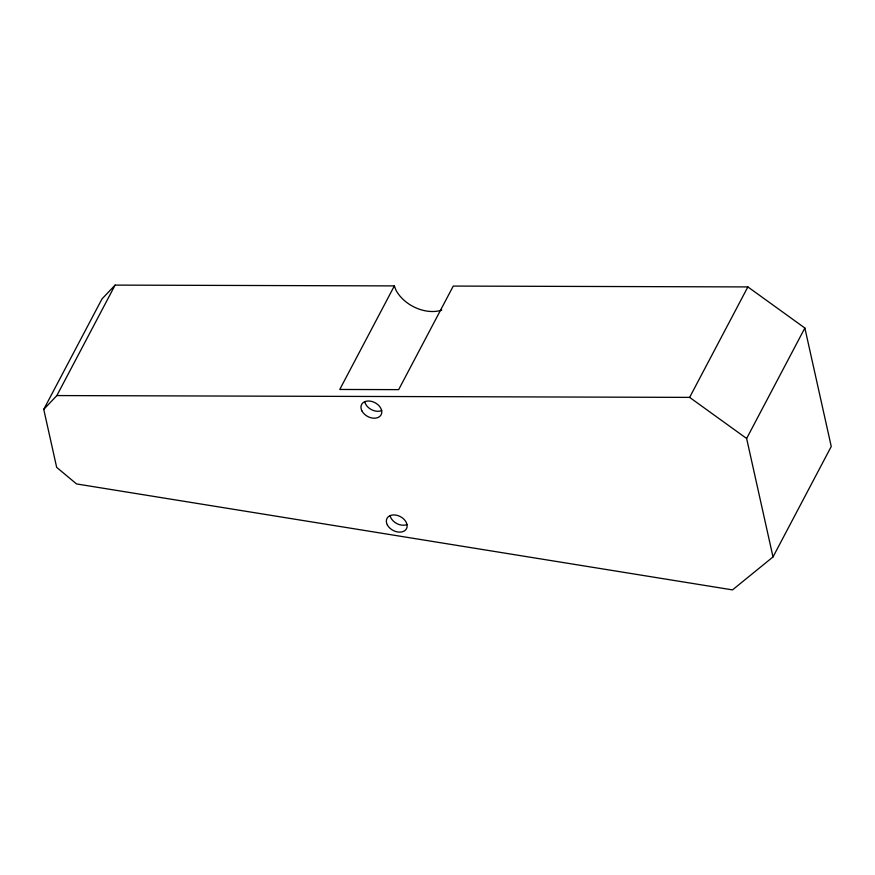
<?xml version="1.0" encoding="UTF-8"?>
<svg xmlns="http://www.w3.org/2000/svg" width="875" height="875" viewBox="0 0 875 875"><rect width="100%" height="100%" fill="white"/><g stroke="black" fill="none" stroke-linecap="round" stroke-linejoin="round"><path stroke-width="1.31" d="M394.363 285.906L339.762 389.462L398.661 389.637L453.261 286.07L747.873 286.923L804.869 328.027L831.25 446.48L773.008 556.948L732.506 589.892L76.53 483.93L56.667 467.359L43.75 409.38L101.992 298.922L115.106 285.108L394.363 285.906L395.938 290.117A32.725 23.144 27.8 0 0 441.777 310.089M43.75 409.38L56.864 395.566L115.106 285.108M56.864 395.566L689.631 397.381L747.873 286.923M773.008 556.948L746.627 438.484L804.869 328.027M689.631 397.381L746.627 438.484M381.784 410.55A11.036 7.809 27.8 0 1 364.766 401.844M407.148 524.475A11.036 7.809 27.8 0 1 390.13 515.769M387.341 524.913A11.036 7.809 27.8 0 0 405.333 530.195A11.036 7.809 27.8 0 0 397.545 515.473A11.036 7.809 27.8 0 0 387.341 524.913M361.966 410.998A11.036 7.809 27.8 0 0 379.958 416.27A11.036 7.809 27.8 0 0 372.17 401.548A11.036 7.809 27.8 0 0 361.966 410.998"/></g></svg>
